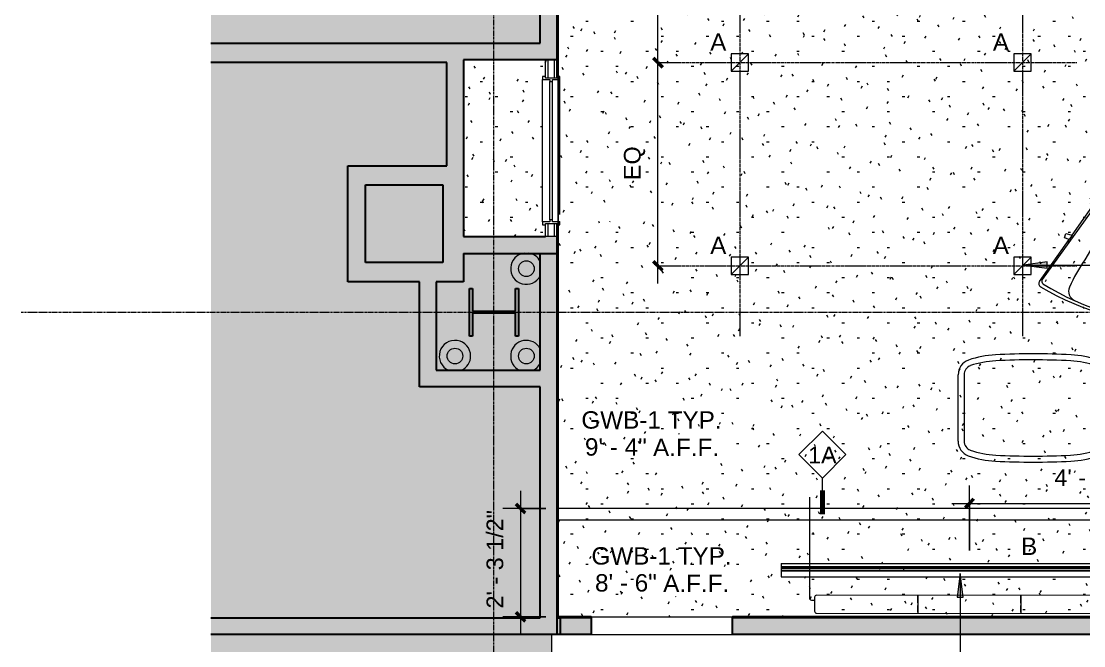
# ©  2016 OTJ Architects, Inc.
# Model space of a CAD drawing. Header units: inches. Extents: x -601 to 200, y 1022 to 1725.
# Drawn here: x -600.7 to -330.1, y 1181.2 to 1340.1 of the extents above; entities that cross this region are included whole.
import ezdxf

# ---------------------------------------------------------------- set-up
doc = ezdxf.new("R2010")
doc.units = ezdxf.units.IN
doc.header["$MEASUREMENT"] = 0
doc.linetypes.add('Center 1_4_', pattern=[0.53125, 0.25, -0.09375, 0.09375, -0.09375])
doc.linetypes.add('Grid Line 1_2_', pattern=[0.875, 0.5, -0.125, 0.125, -0.125])
for name, color, linetype, lineweight in [('A-ANNO-DIMS', 211, 'Continuous', 9), ('A-ANNO-DIMS-48', 211, 'Continuous', 9), ('A-ANNO-KEYN', 231, 'Continuous', 9), ('A-CLNG', 13, 'Continuous', 18), ('A-CLNG-IDEN', 151, 'Continuous', 9), ('A-CLNG-PATT', 13, 'Continuous', 18), ('A-DETL', 90, 'Continuous', 9), ('A-DETL-GENF', 92, 'Continuous', 9), ('A-DOOR', 31, 'Continuous', 18), ('A-WALL', 113, 'Continuous', 9), ('A-WALL-IDEN', 211, 'Continuous', 9), ('A-WALL-PATT', 111, 'Continuous', 18), ('E-LITE-EQPM', 33, 'Continuous', 9), ('E-LITE-EQPM-IDEN', 33, 'Continuous', 9), ('I-FURN', 30, 'Continuous', 9), ('I-WALL', 2, 'Continuous', 18), ('S-COLS', 52, 'Continuous', 18), ('S-GRID', 1, 'Continuous', 9)]:
    doc.layers.add(name, color=color, linetype=linetype, lineweight=lineweight)
doc.styles.add('Arial', font='arial.ttf', dxfattribs={"height": 4.425898})
doc.styles.add('Arial_1', font='arial.ttf', dxfattribs={"height": 0.092206})
doc.styles.add('Swis721 Lt BT', font='swissl.ttf', dxfattribs={"height": 4.257319})
doc.dimstyles.new('OTJ_-_3_32__Linear__1_2__Tolerance', dxfattribs={"dimscale": 12, "dimtxt": 4.5, "dimasz": 0.1875, "dimexe": 0.375, "dimexo": 0.25, "dimgap": 0.25, "dimtad": 1, "dimdec": 1, "dimrnd": 0.5, "dimzin": 3, "dimdsep": 46, "dimlunit": 4, "dimtxsty": 'Swis721 Lt BT', "dimblk1": 'OBLIQUE', "dimblk2": 'OBLIQUE', "dimsah": 1, "dimcen": 0.09, "dimdle": 0.375, "dimazin": 0, "dimtfac": 1, "dimtdec": 4, "dimtix": 1, "dimtmove": 0, "dimatfit": 3, "dimfxl": 1, "dimtvp": 1, "dimfrac": 2, "dimtolj": 1, "dimtzin": 0, "dimarcsym": 2})
doc.dimstyles.new('OTJ_-_3_32__Linear__1_2__Tolerance_1', dxfattribs={"dimscale": 12, "dimtxt": 4.5, "dimasz": 0.1875, "dimexe": 0.375, "dimexo": 0.25, "dimgap": 0.25, "dimtad": 1, "dimdec": 1, "dimrnd": 0.5, "dimzin": 3, "dimdsep": 46, "dimlunit": 4, "dimtxsty": 'Swis721 Lt BT', "dimblk1": 'OBLIQUE', "dimblk2": 'OBLIQUE', "dimsah": 1, "dimcen": 0.09, "dimdle": 0.375, "dimazin": 0, "dimtfac": 1, "dimtdec": 4, "dimtix": 1, "dimtmove": 0, "dimatfit": 3, "dimfxl": 1, "dimtvp": 1, "dimfrac": 2, "dimtolj": 1, "dimtzin": 0, "dimarcsym": 2})
pattern_1 = [(0, (0, 0), (15.36, 3.84), [0.634, -10.886, 0.634, -10.886, -61.44]), (0, (0, 0), (15.36, 3.84), [-23.04, 0.634, -22.406, 0.634, -10.886, -26.88]), (0, (0, 0), (15.36, 3.84), [-57.6, 0.634, -7.046, 0.634, -18.566]), (120, (5.76, 1.92), (-11.005538, 11.38215), [0.634, -10.886, 0.634, -10.886, -61.44]), (120, (5.76, 1.92), (-11.005538, 11.38215), [-23.04, 0.634, -22.406, 0.634, -10.886, -26.88]), (120, (5.76, 1.92), (-11.005538, 11.38215), [-57.6, 0.634, -7.046, 0.634, -18.566]), (240, (7.68, 9.6), (-4.354462, -15.22215), [0.634, -10.886, 0.634, -10.886, -61.44]), (240, (7.68, 9.6), (-4.354462, -15.22215), [-23.04, 0.634, -22.406, 0.634, -10.886, -26.88]), (240, (7.68, 9.6), (-4.354462, -15.22215), [-57.6, 0.634, -7.046, 0.634, -18.566])]

# ---------------------------------------------------------------- blocks, each defined once
blk = doc.blocks.new('HighTower_Arlo_LowBack - Sofa-4598288-REFLECTED CEILING PLAN 1')
at = {"layer": 'I-FURN'}
for p, q in [((-39.43, 14), (-39.43, 10.44)), ((38.93, 14.5), (-38.93, 14.5)), ((-13.14, 12.16), (-13.14, 14.42)), ((-13.14, 14.22), (-13.14, 14.42)), ((-13.14, 14.22), (-13.14, 12.52)), ((13.14, 12.16), (13.14, 14.42)), ((13.14, 14.22), (13.14, 14.42)), ((13.14, 14.22), (13.14, 12.52)), ((39.43, 10.44), (39.43, 14)), ((-40.25, 11.16), (-39.43, 11.16)), ((-13.14, 12.23), (-13.14, 12.52)), ((-13.14, 9.98), (-13.14, 12.23)), ((-13.14, 11.87), (-13.14, 12.16)), ((-13.14, 11.87), (-13.14, 10.18)), ((13.14, 12.23), (13.14, 12.52)), ((13.14, 9.98), (13.14, 12.23)), ((13.14, 11.87), (13.14, 12.16)), ((13.14, 11.87), (13.14, 10.18)), ((40.25, 11.16), (39.43, 11.16)), ((-40.75, -15), (-40.75, 10.66)), ((-38.93, 9.94), (38.93, 9.94)), ((-13.14, 10.18), (-13.14, 9.98)), ((13.14, 10.18), (13.14, 9.98)), ((40.75, -15), (40.75, 10.66))]:
    blk.add_line(p, q, dxfattribs=at)
for centre, start, end in [((-38.93, 14), 90, 180), ((38.93, 14), 0, 90), ((-40.25, 10.66), 90, 180), ((40.25, 10.66), 0, 90), ((-38.93, 10.44), 180, 270), ((38.93, 10.44), 270, 0)]:
    blk.add_arc(centre, 0.5, start, end, dxfattribs=at)
blk = doc.blocks.new('Seating-Lounge_Chair-Teknion-BBMC_Metropolitan-R2013 - Lounge Chair-4606531-REFLECTED CEILING PLAN 1')
at = {"layer": 'I-FURN'}
for p, q in [((-15.08, 0.6), (-19.35, 12.99)), ((-11.03, -9.54), (-18.84, 12.29)), ((11.03, -9.54), (18.84, 12.29)), ((19.35, 12.99), (15.08, 0.6)), ((-8.51, -0.55), (-9.74, 4.39)), ((8.51, -0.55), (9.77, 4.5)), ((-16.34, 0.58), (-15.08, 0.6)), ((-16.34, -0.62), (-16.34, 0.58)), ((-14.66, -0.64), (-15.08, 0.6)), ((14.66, -0.64), (15.08, 0.6)), ((15.08, 0.6), (16.34, 0.58)), ((16.34, 0.58), (16.34, -0.62)), ((-14.66, -0.64), (-16.34, -0.62)), ((-10.46, -12.84), (-14.66, -0.64)), ((14.66, -0.64), (10.46, -12.84)), ((16.34, -0.62), (14.66, -0.64)), ((-0.6, -16.36), (-0.69, -15.74)), ((0.68, -15.74), (0.6, -16.36)), ((0.6, -16.36), (-0.6, -16.36))]:
    blk.add_line(p, q, dxfattribs=at)
for centre, radius, start, end in [((0, -60.44), 76.97, 75.9502, 104.0498), ((-18.45, 13.3), 0.949, 104.0498, 199), ((0, -51.1), 66.95, 74.0922, 105.9078), ((-9.05, 12.61), 2.59, 97.7889, 187.7889), ((9.04, 12.61), 2.59, 352.2111, 82.2111), ((18.45, 13.3), 0.949, 341, 75.9502), ((-18.11, 12.55), 0.766, 107.9097, 199.6651), ((29.35, 17.86), 41.36, 187.7889, 199.02), ((-29.36, 17.87), 41.36, 341.1446, 352.2111), ((18.11, 12.55), 0.766, 340.3349, 72.0903), ((-6.53, -0.33), 1.99, 186.4293, 277.5707), ((26.42, 5.66), 35.49, 190.3666, 192.7696), ((-5.99, -1.79), 2.23, 190.1443, 244.8434), ((0, -49.5), 47.61, 82.49, 97.5707), ((6.53, -0.33), 1.99, 261.0991, 353.5707), ((5.99, -1.79), 2.23, 295.1566, 349.8557), ((-26.42, 5.66), 35.49, 347.2304, 349.6334), ((0, 78), 82.11, 265.1543, 274.8457), ((0, 13.43), 23.05, 247.077, 292.923), ((-5.4, -7.6), 5.96, 198.9113, 215.0887), ((5.4, -7.6), 5.96, 324.9113, 341.0887), ((-6.64, -10.6), 4.43, 210.3775, 267.1506), ((-6.62, -8.47), 4.46, 215.0887, 258.9113), ((0.02, 25.42), 39, 258.9113, 281.0887), ((6.62, -8.47), 4.46, 281.0887, 324.9113), ((6.64, -10.6), 4.43, 282.045, 329.6225), ((0.14, 18.2), 33.94, 258.0984, 268.6064), ((-0.03, -0.33), 15.43, 267.603, 272.679), ((0.14, 18.2), 33.94, 270.9183, 282.6323)]:
    blk.add_arc(centre, radius, start, end, dxfattribs=at)
for points in [[(-11.85, -7.26), (-10.78, -6.94), (-8.92, -7.91), (-7.24, -8.38), (-7.1, -6.73), (-7.2, -4.55), (-6.94, -3.81)], [(11.85, -7.26), (10.78, -6.94), (8.92, -7.91), (7.24, -8.38), (7.1, -6.73), (7.2, -4.55), (6.94, -3.81)]]:
    blk.add_open_spline(points, degree=3, knots=[0, 0, 0, 0, 0.1414553, 0.2981065, 0.4572853, 0.5889724, 0.5889724, 0.5889724, 0.5889724], dxfattribs=at)
blk = doc.blocks.new('Table-Coffee-Teknion-STRTC_Cover-R2014 - 38_25_ w x 27_5_ d x 15_ h-4606532-REFLECTED CEILING PLAN 1')
at = {"layer": 'I-FURN'}
for p, q in [((-19.13, -8.44), (-19.13, 8.44)), ((-17.6, 8.44), (-17.6, -8.44)), ((17.61, -8.44), (17.61, 8.44)), ((19.14, 8.44), (19.14, -8.44))]:
    blk.add_line(p, q, dxfattribs=at)
for centre, radius, start, end in [((0, -172), 185.78, 90, 92.9641), ((0, -172), 185.78, 87.0323, 90), ((-15.12, 8.44), 4.01, 110.5555, 180), ((-8.29, -11.95), 25.51, 92.9641, 108.8407), ((-8.29, -11.95), 23.99, 92.9641, 108.7807), ((0, -172), 184.25, 90, 92.9641), ((0, -172), 184.25, 87.0323, 90), ((8.3, -11.95), 23.99, 71.2186, 87.0323), ((8.3, -11.95), 25.51, 71.1589, 87.0323), ((15.13, 8.44), 4, 359.9946, 69.4552), ((-15.12, 8.44), 2.48, 111.0265, 180), ((15.13, 8.44), 2.48, 359.9932, 68.9871), ((-15.12, -8.44), 4.01, 180, 249.4445), ((-15.12, -8.44), 2.48, 180, 248.9735), ((-8.29, 11.95), 23.99, 251.2193, 267.0359), ((8.3, 11.95), 23.99, 272.9677, 288.7814), ((15.13, -8.44), 2.48, 291.0129, 0.0068), ((15.13, -8.44), 4, 290.5448, 0.0054), ((-8.29, 11.95), 25.51, 251.1593, 267.0359), ((0, 172), 185.78, 267.0359, 270), ((0, 172), 184.25, 267.0359, 270), ((0, 172), 184.25, 270, 272.9677), ((0, 172), 185.78, 270, 272.9677), ((8.3, 11.95), 25.51, 272.9677, 288.8411)]:
    blk.add_arc(centre, radius, start, end, dxfattribs=at)
blk = doc.blocks.new('L-Square Downlight-Recessed - 4_-2957203-REFLECTED CEILING PLAN 1')
at = {"layer": 'E-LITE-EQPM'}
for p, q in [((-2.1875, -2.1875), (-2.1875, 2.1875)), ((-2.1875, 2.1875), (2.1875, 2.1875)), ((-2.1875, 2.1875), (2.1875, -2.1875)), ((2.1875, 2.1875), (2.1875, -2.1875)), ((2.1875, -2.1875), (-2.1875, -2.1875))]:
    blk.add_line(p, q, dxfattribs=at)
blk = doc.blocks.new('lighting-recessed-amerlux-fino-clg_grid_led - lighting-recessed-amerlux-fino-clg_grid_led-4681053-REFLECTED CEILING PLAN 1')
at = {"layer": 'E-LITE-EQPM'}
for p, q in [((-48, 0.2), (-48, 1.67)), ((-48, 1.67), (48, 1.67)), ((-48, 0.07), (-48, 0.2)), ((-48, 0.2), (48, 0.2)), ((-48, -0.35), (-48, 0.07)), ((-48, 0.07), (48, 0.07)), ((48, 1.67), (48, 0.2)), ((48, 0.2), (48, 0.07)), ((48, 0.07), (48, -0.35)), ((-48, -0.58), (-48, -0.35)), ((48, -0.35), (-48, -0.35)), ((-48, -0.63), (-48, -0.58)), ((48, -0.58), (-48, -0.58)), ((-48, -0.85), (-48, -0.63)), ((-48, -0.63), (48, -0.63)), ((-48, -1.72), (-48, -0.85)), ((48, -0.85), (-48, -0.85)), ((-48, -1.72), (48, -1.72)), ((48, -0.35), (48, -0.58)), ((48, -0.58), (48, -0.63)), ((48, -0.63), (48, -0.85)), ((48, -0.85), (48, -1.72))]:
    blk.add_line(p, q, dxfattribs=at)
blk = doc.blocks.new('Concrete-Rectangular-Column - 19_75 X 19_75-4626729-REFLECTED CEILING PLAN 1')
at = {"layer": 'S-COLS'}
blk.add_hatch(color=250, dxfattribs=at).paths.add_polyline_path([(9.87, -9.88), (9.87, 9.87), (-9.88, 9.87), (-9.88, -9.88), (-5.96, -9.88)], flags=0)
at = {"layer": 'S-COLS', "color": 55, "lineweight": 30}
for p, q in [((-9.88, 9.87), (9.87, 9.87)), ((-9.88, -9.88), (-9.88, 9.87)), ((9.87, 9.87), (9.87, -9.88)), ((9.87, -9.88), (-9.88, -9.88))]:
    blk.add_line(p, q, dxfattribs=at)
blk = doc.blocks.new('W-Wide Flange-Column - W12X87-4624905-REFLECTED CEILING PLAN 1')
at = {"layer": 'S-COLS'}
blk.add_hatch(color=250, dxfattribs=at).paths.add_polyline_path([(-6.05, -5.44), (-6.05, -6.25), (6.05, -6.25), (6.05, -5.44), (0.2575, -5.44), (0.2575, 5.44), (6.05, 5.44), (6.05, 6.25), (-6.05, 6.25), (-6.05, 5.44), (-0.2575, 5.44), (-0.2575, -5.44), (-3.1921, -5.44)], flags=0)
at = {"layer": 'S-COLS', "color": 55, "lineweight": 30}
for p, q in [((-6.05, 6.25), (6.05, 6.25)), ((-6.05, 5.44), (-6.05, 6.25)), ((-0.2575, 5.44), (-6.05, 5.44)), ((-0.2575, -5.44), (-0.2575, 5.44)), ((6.05, 5.44), (0.2575, 5.44)), ((0.2575, 5.44), (0.2575, -5.44)), ((6.05, 6.25), (6.05, 5.44)), ((-6.05, -6.25), (-6.05, -5.44)), ((-6.05, -5.44), (-0.2575, -5.44)), ((6.05, -6.25), (-6.05, -6.25)), ((0.2575, -5.44), (6.05, -5.44)), ((6.05, -5.44), (6.05, -6.25))]:
    blk.add_line(p, q, dxfattribs=at)
blk = doc.blocks.new('Single Flush_No Glass - 3_-0_x8_-0_-4690381-REFLECTED CEILING PLAN 1')
at = {"layer": 'A-DOOR', "lineweight": 9}
for p, q in [((-14.13, 2.28), (-14.88, 2.28)), ((-14.88, 2.28), (-14.88, 1.78)), ((20.24, 2.28), (-14.13, 2.28)), ((-14.13, 0.4), (-14.13, 2.28)), ((-13.63, 0.4), (-14.13, 0.4)), ((21.62, 0.4), (-13.63, 0.4)), ((-13.63, -0.22), (-13.63, 0.4)), ((21.62, 0.4), (21.62, -0.22)), ((22.12, 0.4), (21.62, 0.4)), ((22.12, 2.28), (21.99, 2.28)), ((22.12, 2.28), (22.12, 0.4)), ((22.87, 2.28), (22.12, 2.28)), ((22.87, 1.78), (22.87, 2.28)), ((-14.88, -1.35), (-14.88, -2.1)), ((-14.88, -2.1), (-14.13, -2.1)), ((-14.13, -0.22), (-13.63, -0.22)), ((-14.13, -2.1), (-14.13, -0.22)), ((22.12, -2.1), (-14.13, -2.1)), ((21.62, -0.22), (-13.63, -0.22)), ((21.62, -0.22), (22.12, -0.22)), ((22.12, -0.22), (22.12, -2.1)), ((22.12, -2.1), (22.87, -2.1)), ((22.87, -2.1), (22.87, -1.35))]:
    blk.add_line(p, q, dxfattribs=at)
blk = doc.blocks.new('DIMBLOCK2-REFLECTED CEILING PLAN 1')
at = {"layer": 'A-ANNO-DIMS-48', "lineweight": 50}
for p, q in [((-438.53, 1329.6), (-439.65, 1330.72)), ((-438.53, 1329.6), (-437.4, 1328.47)), ((-438.53, 1277.85), (-439.65, 1278.97)), ((-438.53, 1277.85), (-437.4, 1276.72))]:
    blk.add_line(p, q, dxfattribs=at)
at = {"layer": 'A-ANNO-DIMS-48'}
for p, q in [((-438.87, 1329.6), (-434.03, 1329.6)), ((-438.53, 1329.6), (-438.87, 1329.6)), ((-438.53, 1273.35), (-438.53, 1329.6)), ((-438.87, 1277.85), (-434.03, 1277.85)), ((-438.53, 1277.85), (-438.87, 1277.85))]:
    blk.add_line(p, q, dxfattribs=at)
at = {"layer": 'A-ANNO-DIMS-48', "color": 0, "insert": (-447.21, 1299.69), "char_height": 4.257, "width": 9.6857, "attachment_point": 1, "rotation": 90, "line_spacing_factor": 1.00667, "style": 'Swis721 Lt BT'}
blk.add_mtext('EQ', dxfattribs=at)
blk = doc.blocks.new('_Oblique')
at = {"color": 0, "linetype": 'ByBlock', "lineweight": -2}
blk.add_line((-0.5, -0.5), (0.5, 0.5), dxfattribs=at)
blk = doc.blocks.new('DIMBLOCK3-REFLECTED CEILING PLAN 1')
at = {"layer": 'A-ANNO-DIMS-48'}
for p, q in [((-438.53, 1329.6), (-438.53, 1386.1)), ((-438.87, 1381.6), (-434.03, 1381.6)), ((-438.53, 1381.6), (-438.87, 1381.6)), ((-438.87, 1329.6), (-434.03, 1329.6)), ((-438.53, 1329.6), (-438.87, 1329.6))]:
    blk.add_line(p, q, dxfattribs=at)
at = {"layer": 'A-ANNO-DIMS-48', "lineweight": 50}
for p, q in [((-438.53, 1381.6), (-439.65, 1382.72)), ((-438.53, 1381.6), (-437.4, 1380.47)), ((-438.53, 1329.6), (-439.65, 1330.72)), ((-438.53, 1329.6), (-437.4, 1328.47))]:
    blk.add_line(p, q, dxfattribs=at)
at = {"layer": 'A-ANNO-DIMS-48', "color": 0, "insert": (-447.21, 1351.56), "char_height": 4.257, "width": 9.6857, "attachment_point": 1, "rotation": 90, "line_spacing_factor": 1.00667, "style": 'Swis721 Lt BT'}
blk.add_mtext('EQ', dxfattribs=at)
blk = doc.blocks.new('Ceiling Tag w Height - Ceiling Tag w Height-1373268-REFLECTED CEILING PLAN 1')
at = {"layer": 'A-CLNG-IDEN', "insert": (0.0088, -0.0963), "char_height": 0.09221, "width": 0.417375, "attachment_point": 1, "line_spacing_factor": 0.938532, "style": 'Arial_1', "bg_fill": 3, "box_fill_scale": 1.25, "bg_fill_color": 0, "bg_fill_transparency": 0}
blk.add_mtext('A.F.F.', dxfattribs=at)
blk = doc.blocks.new('DIMBLOCK6-REFLECTED CEILING PLAN 1')
at = {"layer": 'A-ANNO-DIMS-48'}
for p, q in [((-359.16, 1205.41), (-359.16, 1221.91)), ((-302.16, 1216), (-302.16, 1221.91)), ((-363.66, 1217.41), (-297.66, 1217.41)), ((-359.16, 1217.41), (-359.16, 1205.41)), ((-302.16, 1217.41), (-302.16, 1216))]:
    blk.add_line(p, q, dxfattribs=at)
at = {"layer": 'A-ANNO-DIMS-48', "lineweight": 50}
for p, q in [((-359.16, 1217.41), (-358.03, 1218.54)), ((-302.16, 1217.41), (-301.03, 1218.54)), ((-359.16, 1217.41), (-360.28, 1216.29)), ((-302.16, 1217.41), (-303.28, 1216.29))]:
    blk.add_line(p, q, dxfattribs=at)
at = {"layer": 'A-ANNO-DIMS-48', "color": 0, "insert": (-337.55, 1226.1), "char_height": 4.257, "width": 16.5429, "attachment_point": 1, "line_spacing_factor": 1.00667, "style": 'Swis721 Lt BT'}
blk.add_mtext('4\' - 9"', dxfattribs=at)
blk = doc.blocks.new('Wall Tag - 1_4_-62626-REFLECTED CEILING PLAN 1')
at = {"layer": 'A-WALL-IDEN'}
for p, q in [((-0.125, 0), (0, 0.125)), ((0, 0.125), (0.125, 0)), ((-0.125, 0), (0, -0.125)), ((0, -0.125), (0.125, 0))]:
    blk.add_line(p, q, dxfattribs=at)
blk = doc.blocks.new('DIMBLOCK11-REFLECTED CEILING PLAN 1')
at = {"layer": 'A-ANNO-DIMS-48'}
for p, q in [((-473.52, 1220.6), (-473.52, 1184.04)), ((-467.06, 1216.1), (-478.02, 1216.1)), ((-473.52, 1216.1), (-467.06, 1216.1)), ((-467.06, 1188.54), (-478.02, 1188.54)), ((-473.52, 1188.54), (-467.06, 1188.54))]:
    blk.add_line(p, q, dxfattribs=at)
at = {"layer": 'A-ANNO-DIMS-48', "lineweight": 50}
for p, q in [((-473.52, 1216.1), (-474.64, 1217.22)), ((-473.52, 1216.1), (-472.39, 1214.97)), ((-473.52, 1188.54), (-474.64, 1189.66)), ((-473.52, 1188.54), (-472.39, 1187.41))]:
    blk.add_line(p, q, dxfattribs=at)
at = {"layer": 'A-ANNO-DIMS-48', "color": 0, "insert": (-482.21, 1190.64), "char_height": 4.2573, "width": 28.0286, "attachment_point": 1, "rotation": 90, "line_spacing_factor": 1.00667, "style": 'Swis721 Lt BT'}
blk.add_mtext('2\' - 3 1/2"', dxfattribs=at)

msp = doc.modelspace()

# ---------------------------------------------------------------- hatches: boundary and pattern name
at = {"layer": 'A-ANNO-KEYN'}
for points in [[(-345.4, 1278.07), (-339.4, 1277.28), (-339.4, 1278.86)], [(-361.54, 1199.52), (-362.33, 1193.52), (-360.75, 1193.52)]]:
    msp.add_hatch(color=256, dxfattribs=at).paths.add_polyline_path(points, flags=0)
at = {"layer": 'A-CLNG-PATT'}
h = msp.add_hatch(dxfattribs=at)
h.set_pattern_fill('FP_1', color=256, style=0, pattern_type=2)
h.set_pattern_definition(pattern_1)
h.paths.add_polyline_path([(-379.39, 1216.1), (-302.16, 1216.1), (-302.16, 1495.85), (-464.06, 1495.85), (-464.06, 1437.66), (-375.36, 1437.66), (-375.36, 1422.42), (-464.06, 1422.42), (-464.06, 1326.04), (-463.56, 1326.04), (-463.56, 1290.91), (-427.56, 1290.91), (-427.56, 1289.16), (-463.56, 1289.16), (-463.56, 1288.29), (-464.06, 1288.29), (-464.06, 1216.1)], flags=0)
h.paths.add_polyline_path([(-488.06, 1285.29), (-467.19, 1285.29), (-467.19, 1288.29), (-467.94, 1288.29), (-467.94, 1326.04), (-467.19, 1326.04), (-467.19, 1330.29), (-488.06, 1330.29), (-488.06, 1298.04)], flags=0)
h = msp.add_hatch(dxfattribs=at)
h.set_pattern_fill('FP_1', color=256, style=0, pattern_type=2)
h.set_pattern_definition(pattern_1)
h.paths.add_polyline_path([(-464.06, 1188.54), (-302.16, 1188.54), (-302.16, 1216.1), (-464.06, 1216.1), (-464.06, 1200.34)], flags=0)
h.paths.add_polyline_path([(-311.16, 1198.75), (-407.16, 1198.75), (-407.16, 1200.21), (-311.16, 1200.21)], flags=0)
h.paths.add_polyline_path([(-375.36, 1200.99), (-407.16, 1200.99), (-407.16, 1202.13), (-311.16, 1202.13), (-311.16, 1200.99)], flags=0)
at = {"layer": 'A-DETL-GENF', "transparency": 33554534}
h = msp.add_hatch(color=8, dxfattribs=at)
h.paths.add_polyline_path([(69.94, 1070.65), (69.94, 1100.16), (9.94, 1100.16), (9.94, 1070.65), (53.13, 1070.65)], flags=0)
h.paths.add_polyline_path([(-468.56, 1070.65), (-447.44, 1070.65), (-447.44, 1100.16), (-552.4, 1100.16), (-552.4, 1070.65), (-487.42, 1070.65)], flags=0)
h.paths.add_polyline_path([(-206.38, 1070.65), (5.06, 1070.65), (5.06, 1100.16), (-228.06, 1100.16), (-228.06, 1070.65)], flags=0)
h.paths.add_polyline_path([(-382.56, 1070.65), (-382.56, 1105.04), (-442.56, 1105.04), (-442.56, 1070.65)], flags=0)
h.paths.add_polyline_path([(87.2, 1070.65), (139.64, 1070.65), (139.64, 1100.16), (74.81, 1100.16), (74.81, 1070.65)], flags=0)
h.paths.add_polyline_path([(-296.78, 1070.65), (-233.31, 1070.65), (-233.31, 1099.79), (-377.31, 1099.79), (-377.31, 1070.65), (-302.16, 1070.65)], flags=0)
h.paths.add_polyline_path([(-468.56, 1105.04), (-465.56, 1105.04), (-465.56, 1184.04), (-552.4, 1184.04), (-552.4, 1105.04), (-492.31, 1105.04)], flags=0)
h.paths.add_polyline_path([(53.13, 1105.04), (139.64, 1105.04), (139.64, 1184.04), (129.81, 1184.04), (129.81, 1197.04), (80.81, 1197.04), (80.81, 1184.04), (9.69, 1184.04), (9.69, 1105.04), (39.69, 1105.04)], flags=0)
h.paths.add_polyline_path([(-552.4, 1188.29), (-468.56, 1188.29), (-468.56, 1247.04), (-499.31, 1247.04), (-499.31, 1273.79), (-517.56, 1273.79), (-517.56, 1303.29), (-492.31, 1303.29), (-492.31, 1329.66), (-552.4, 1329.66), (-552.4, 1216.1)], flags=0)
h.paths.add_polyline_path([(134.69, 1188.91), (139.64, 1188.91), (139.64, 1255.04), (134.69, 1255.04), (134.69, 1197.04)], flags=0)
h.paths.add_polyline_path([(75.94, 1188.91), (75.94, 1211.04), (129.81, 1211.04), (129.81, 1255.04), (9.69, 1255.04), (9.69, 1188.91), (74.81, 1188.91)], flags=0)
h.paths.add_polyline_path([(-469.15, 1251.29), (-468.56, 1251.29), (-468.56, 1281.04), (-488.06, 1281.04), (-488.06, 1273.79), (-495.06, 1273.79), (-495.06, 1251.29), (-474.06, 1251.29)], flags=0)
h.paths.add_polyline_path([(41.19, 1259.91), (139.64, 1259.91), (139.64, 1668.29), (39.69, 1668.29), (39.69, 1259.91)], flags=0)
h.paths.add_polyline_path([(-474.06, 1259.99), (-474.87, 1259.99), (-474.87, 1265.78), (-485.75, 1265.78), (-485.75, 1259.99), (-486.56, 1259.99), (-486.56, 1272.09), (-485.75, 1272.09), (-485.75, 1266.29), (-474.87, 1266.29), (-474.87, 1272.09), (-474.06, 1272.09), (-474.06, 1260.74)], flags=0)
h.paths.add_polyline_path([(-468.56, 1334.54), (-468.56, 1441.66), (-552.4, 1441.66), (-552.4, 1334.54), (-488.06, 1334.54)], flags=0)
h.paths.add_polyline_path([(-492.31, 1446.54), (-468.56, 1446.54), (-468.56, 1554.66), (-552.4, 1554.66), (-552.4, 1446.54)], flags=0)
h.paths.add_polyline_path([(-476.37, 1559.54), (-468.56, 1559.54), (-468.56, 1651.04), (-492.31, 1651.04), (-492.31, 1668.29), (-496.31, 1668.29), (-496.31, 1670.29), (-552.4, 1670.29), (-552.4, 1559.54), (-488.06, 1559.54)], flags=0)
h.paths.add_polyline_path([(-468.56, 1655.29), (-468.56, 1668.29), (-488.06, 1668.29), (-488.06, 1655.29), (-469.62, 1655.29)], flags=0)
h.paths.add_polyline_path([(-475.66, 1656.99), (-475.89, 1656.99), (-475.89, 1661.83), (-484.73, 1661.83), (-484.73, 1656.99), (-485.41, 1656.99), (-485.41, 1667.09), (-484.73, 1667.09), (-484.73, 1662.25), (-475.89, 1662.25), (-475.89, 1667.09), (-475.21, 1667.09), (-475.21, 1656.99)], flags=0)
at = {"layer": 'A-WALL-PATT', "lineweight": 9}
for points in [[(-464.31, 1334.54), (-464.31, 1679.79), (-468.56, 1679.79), (-468.56, 1334.54), (-464.34, 1334.54)], [(-492.31, 1329.66), (-492.31, 1334.54), (-552.4, 1334.54), (-552.4, 1329.66)], [(-492.31, 1303.29), (-488.06, 1303.29), (-488.06, 1334.54), (-492.31, 1334.54), (-492.31, 1329.66)], [(-468.56, 1330.29), (-464.31, 1330.29), (-464.31, 1334.54), (-488.06, 1334.54), (-488.06, 1330.29)], [(-493.31, 1298.04), (-488.06, 1298.04), (-488.06, 1303.29), (-517.56, 1303.29), (-517.56, 1298.04), (-513.06, 1298.04), (-513.06, 1298.47), (-493.31, 1298.47)], [(-517.56, 1273.79), (-512.31, 1273.79), (-512.31, 1278.72), (-513.06, 1278.72), (-513.06, 1298.04), (-517.56, 1298.04)], [(-493.31, 1279.04), (-488.06, 1279.04), (-488.06, 1298.04), (-493.31, 1298.04), (-493.31, 1281.04)], [(-464.31, 1281.04), (-464.31, 1285.29), (-488.06, 1285.29), (-488.06, 1281.04), (-465.89, 1281.04)], [(-464.31, 1216.1), (-464.31, 1281.04), (-468.56, 1281.04), (-468.56, 1216.1), (-465.89, 1216.1)], [(-499.31, 1273.79), (-488.06, 1273.79), (-488.06, 1279.04), (-493.31, 1279.04), (-493.31, 1278.72), (-512.31, 1278.72), (-512.31, 1273.79), (-509.14, 1273.79)], [(-495.06, 1251.29), (-495.06, 1273.79), (-499.31, 1273.79), (-499.31, 1251.29)], [(-468.56, 1247.04), (-468.56, 1251.29), (-499.31, 1251.29), (-499.31, 1247.04)], [(-465.89, 1188.29), (-464.31, 1188.29), (-464.31, 1216.1), (-468.56, 1216.1), (-468.56, 1188.29)], [(-463.44, 1184.04), (-464.27, 1184.73), (-464.06, 1188.29), (-552.4, 1188.29), (-552.4, 1184.04), (-464.06, 1184.04)]]:
    msp.add_hatch(color=7, dxfattribs=at).paths.add_polyline_path(points, flags=0)
h = msp.add_hatch(dxfattribs=at)
h.set_pattern_fill('FP_1', color=256, style=0, pattern_type=2)
h.set_pattern_definition(pattern_1)
h.paths.add_polyline_path([(-466.56, 1285.29), (-466.56, 1288.66), (-467.19, 1288.66), (-467.19, 1285.29)], flags=0)
h.paths.add_polyline_path([(-466.75, 1325.66), (-466.56, 1325.66), (-466.56, 1330.29), (-467.19, 1330.29), (-467.19, 1325.66)], flags=0)
h = msp.add_hatch(color=7, dxfattribs=at)
h.paths.add_polyline_path([(-379.39, 1184.04), (4.04, 1184.04), (4.04, 1188.29), (-419.56, 1188.29), (-419.56, 1184.04)], flags=0)
h.paths.add_polyline_path([(-455.56, 1184.04), (-455.56, 1188.29), (-464.06, 1188.29), (-464.27, 1184.73), (-463.44, 1184.04)], flags=0)

# ---------------------------------------------------------------- linework, layer by layer
at = {"layer": 'A-ANNO-KEYN'}
for p, q in [((-339.4, 1278.86), (-345.4, 1278.07)), ((-345.4, 1278.07), (-339.4, 1277.28)), ((-345.4, 1278.07), (-327.23, 1278.07)), ((-339.4, 1277.28), (-339.4, 1278.86)), ((-361.54, 1199.52), (-362.33, 1193.52)), ((-360.75, 1193.52), (-361.54, 1199.52)), ((-361.54, 1199.52), (-361.54, 1177.47)), ((-362.33, 1193.52), (-360.75, 1193.52))]:
    msp.add_line(p, q, dxfattribs=at)
at = {"layer": 'A-CLNG'}
for p, q in [((-302.16, 1216.1), (-464.06, 1216.1)), ((-464.06, 1216.1), (-464.06, 1188.54)), ((-455.56, 1188.54), (-379.39, 1188.54))]:
    msp.add_line(p, q, dxfattribs=at)
at = {"layer": 'A-DETL', "linetype": 'Center 1_4_', "lineweight": 18}
for p, q in [((-417.69, 1474.91), (-417.69, 1259.91)), ((-345.69, 1474.91), (-345.69, 1259.91)), ((-435.87, 1329.6), (-331.87, 1329.6)), ((-435.87, 1277.85), (-331.87, 1277.85))]:
    msp.add_line(p, q, dxfattribs=at)
at = {"layer": 'A-DETL'}
msp.add_line((-465.56, 1105.04), (-465.56, 1184.04), dxfattribs=at)
at = {"layer": 'A-DETL', "lineweight": 18}
for centre in [(-472.06, 1277.15), (-490.25, 1254.9), (-472.06, 1254.9)]:
    msp.add_circle(centre, 2, dxfattribs=at)
for centre, start, end in [((-472.06, 1277.15), 98.2234, 332.3121), ((-472.06, 1277.15), 27.6879, 81.7766), ((-490.25, 1254.9), 0, 245.3142), ((-472.06, 1254.9), 27.6879, 245.3142), ((-490.25, 1254.9), 294.6858, 0), ((-472.06, 1254.9), 294.6858, 332.3121)]:
    msp.add_arc(centre, 4, start, end, dxfattribs=at)
at = {"layer": 'A-WALL'}
for p, q in [((-463.94, 1431.29), (-463.94, 1188.29)), ((-464.06, 1325.66), (-464.06, 1188.29)), ((-464.06, 1188.66), (-455.56, 1188.66)), ((-455.56, 1188.41), (-463.94, 1188.41)), ((-455.56, 1188.54), (-455.56, 1188.66)), ((-419.56, 1188.66), (-419.56, 1188.54)), ((-419.56, 1188.66), (-302.16, 1188.66)), ((-188.78, 1188.41), (-419.56, 1188.41))]:
    msp.add_line(p, q, dxfattribs=at)
at = {"layer": 'A-WALL', "color": 55, "lineweight": 30}
for p, q in [((-552.4, 1334.54), (-492.31, 1334.54)), ((-492.31, 1329.66), (-552.4, 1329.66))]:
    msp.add_line(p, q, dxfattribs=at)
at = {"layer": 'A-WALL', "lineweight": 18}
for p, q in [((-466.56, 1330.29), (-466.56, 1325.66)), ((-464.94, 1330.29), (-464.94, 1325.66)), ((-464.31, 1325.66), (-464.31, 1330.29)), ((-466.56, 1288.66), (-466.56, 1285.29)), ((-464.94, 1288.66), (-464.94, 1285.29)), ((-464.31, 1285.16), (-464.31, 1288.66)), ((-464.31, 1285.29), (-467.19, 1285.29))]:
    msp.add_line(p, q, dxfattribs=at)
at = {"layer": 'A-WALL', "color": 135, "lineweight": 18}
msp.add_line((-463.44, 1188.29), (-455.56, 1188.29), dxfattribs=at)
at = {"layer": 'A-WALL-IDEN'}
msp.add_line((-396.64, 1214.66), (-396.64, 1223.82), dxfattribs=at)
at = {"layer": 'A-WALL-IDEN', "lineweight": 90}
msp.add_line((-396.64, 1214.66), (-396.64, 1220.66), dxfattribs=at)
at = {"layer": 'I-WALL'}
for p, q in [((-464.06, 1495.85), (-464.06, 1325.66)), ((-467.19, 1325.66), (-467.19, 1330.29)), ((-464.06, 1325.66), (-467.19, 1325.66)), ((-467.19, 1285.29), (-467.19, 1288.66)), ((-467.19, 1288.66), (-464.06, 1288.66)), ((-464.06, 1288.66), (-464.06, 1216.1)), ((-464.06, 1188.54), (-455.56, 1188.54)), ((-455.56, 1188.54), (-455.56, 1188.29)), ((-419.56, 1188.29), (-419.56, 1188.54)), ((-379.39, 1188.54), (-302.16, 1188.54))]:
    msp.add_line(p, q, dxfattribs=at)
at = {"layer": 'I-WALL', "color": 55, "lineweight": 30}
for p, q in [((-468.56, 1334.54), (-468.56, 1441.66)), ((-464.31, 1430.41), (-464.31, 1330.29)), ((-492.31, 1334.54), (-468.56, 1334.54)), ((-492.31, 1303.29), (-492.31, 1329.66)), ((-488.06, 1330.29), (-488.06, 1285.29)), ((-464.31, 1330.29), (-488.06, 1330.29)), ((-517.56, 1303.29), (-492.31, 1303.29)), ((-517.56, 1273.79), (-517.56, 1303.29)), ((-488.06, 1285.29), (-467.19, 1285.29)), ((-464.31, 1285.16), (-464.31, 1184.04)), ((-488.06, 1281.04), (-488.06, 1273.79)), ((-488.06, 1281.04), (-464.31, 1281.04)), ((-468.56, 1251.29), (-468.56, 1281.04)), ((-499.31, 1273.79), (-517.56, 1273.79)), ((-499.31, 1247.04), (-499.31, 1273.79)), ((-488.06, 1273.79), (-495.06, 1273.79)), ((-495.06, 1273.79), (-495.06, 1251.29)), ((-495.06, 1251.29), (-468.56, 1251.29)), ((-468.56, 1247.04), (-499.31, 1247.04)), ((-468.56, 1188.29), (-468.56, 1247.04)), ((-552.4, 1188.29), (-468.56, 1188.29)), ((-464.31, 1188.29), (-463.44, 1188.29)), ((-463.44, 1188.29), (-463.44, 1184.04)), ((-455.56, 1188.29), (-455.56, 1184.04)), ((-419.56, 1184.04), (-419.56, 1188.29)), ((-455.56, 1184.04), (-552.4, 1184.04)), ((4.04, 1184.04), (-419.56, 1184.04))]:
    msp.add_line(p, q, dxfattribs=at)
at = {"layer": 'I-WALL', "lineweight": 9}
msp.add_line((-464.06, 1213.22), (-302.16, 1213.22), dxfattribs=at)
at = {"layer": 'I-WALL', "color": 135}
for p, q in [((-419.56, 1188.29), (-302.16, 1188.29)), ((-455.56, 1184.04), (-419.56, 1184.04))]:
    msp.add_line(p, q, dxfattribs=at)
at = {"layer": 'S-GRID', "linetype": 'Grid Line 1_2_'}
for p, q in [((-480.31, 1022.28), (-480.31, 1712.92)), ((-600.74, 1266.04), (187.99, 1266.04))]:
    msp.add_line(p, q, dxfattribs=at)

# ---------------------------------------------------------------- block references
at = {"layer": 'A-DOOR', "rotation": 269.9999999999999}
msp.add_blockref('Single Flush_No Glass - 3_-0_x8_-0_-4690381-REFLECTED CEILING PLAN 1', (-465.84, 1311.16), dxfattribs=at)
at = {"layer": 'A-WALL-IDEN', "xscale": 47.99999999999997, "yscale": 47.99999999999997, "zscale": 47.99999999999997}
msp.add_blockref('Wall Tag - 1_4_-62626-REFLECTED CEILING PLAN 1', (-396.64, 1229.82), dxfattribs=at)
at = {"layer": 'E-LITE-EQPM', "extrusion": (0, 0, -1), "rotation": 180}
for name, p in [('L-Square Downlight-Recessed - 4_-2957203-REFLECTED CEILING PLAN 1', (417.69, 1329.6)), ('L-Square Downlight-Recessed - 4_-2957203-REFLECTED CEILING PLAN 1', (345.69, 1329.6)), ('L-Square Downlight-Recessed - 4_-2957203-REFLECTED CEILING PLAN 1', (417.69, 1277.85)), ('L-Square Downlight-Recessed - 4_-2957203-REFLECTED CEILING PLAN 1', (345.69, 1277.85)), ('lighting-recessed-amerlux-fino-clg_grid_led - lighting-recessed-amerlux-fino-clg_grid_led-4681053-REFLECTED CEILING PLAN 1', (359.16, 1200.41))]:
    msp.add_blockref(name, p, dxfattribs=at)
at = {"layer": 'I-FURN'}
for name, p, rotation in [('Seating-Lounge_Chair-Teknion-BBMC_Metropolitan-R2013 - Lounge Chair-4606531-REFLECTED CEILING PLAN 1', (-319.14, 1280.98), 163.8446482071715), ('Table-Coffee-Teknion-STRTC_Cover-R2014 - 38_25_ w x 27_5_ d x 15_ h-4606532-REFLECTED CEILING PLAN 1', (-342.94, 1241.68), 359.9581466894162), ('HighTower_Arlo_LowBack - Sofa-4598288-REFLECTED CEILING PLAN 1', (-359.19, 1203.92), 179.9581466894163)]:
    msp.add_blockref(name, p, dxfattribs=dict(at, rotation=rotation))
at = {"layer": 'S-COLS', "color": 135}
msp.add_blockref('Concrete-Rectangular-Column - 19_75 X 19_75-4626729-REFLECTED CEILING PLAN 1', (-503.19, 1288.6), dxfattribs=at)
at = {"layer": 'S-COLS', "color": 135, "rotation": 89.99999999999991}
msp.add_blockref('W-Wide Flange-Column - W12X87-4624905-REFLECTED CEILING PLAN 1', (-480.31, 1266.04), dxfattribs=at)

# ---------------------------------------------------------------- texts
at = {"layer": 'A-CLNG-IDEN', "char_height": 4.426, "width": 42.39, "attachment_point": 2, "line_spacing_factor": 0.938532, "style": 'Arial'}
for insert in [(-440.19, 1240.85), (-437.62, 1206.25)]:
    msp.add_mtext('GWB-1 TYP.', dxfattribs=dict(at, insert=insert))
at = {"layer": 'A-WALL-IDEN', "insert": (-396.66, 1231.81), "char_height": 4.257, "width": 8.154, "attachment_point": 2, "line_spacing_factor": 1.00667, "style": 'Swis721 Lt BT'}
msp.add_mtext('1A', dxfattribs=at)
at = {"layer": 'E-LITE-EQPM-IDEN', "char_height": 4.43, "width": 4.914, "attachment_point": 2, "line_spacing_factor": 0.938532, "style": 'Arial'}
for s, insert in [('A', (-423.17, 1337.02)), ('A', (-351.17, 1337.02)), ('A', (-423.17, 1285.27)), ('A', (-351.17, 1285.27)), ('B', (-343.98, 1208.7))]:
    msp.add_mtext(s, dxfattribs=dict(at, insert=insert))

# ---------------------------------------------------------------- dimensions: what is measured, and where the dimension line sits
at = {"layer": 'A-ANNO-DIMS'}
for base, p1, p2, override, picture, middle in [((-438.53, 1381.6), (-435.87, 1329.6), (-435.87, 1381.6), {"dimpost": '<>', "dimfxl": 52}, 'DIMBLOCK3-REFLECTED CEILING PLAN 1', (-443.87, 1355.6)), ((-438.53, 1329.6), (-435.87, 1277.85), (-435.87, 1329.6), {"dimpost": '<>', "dimfxl": 51.75}, 'DIMBLOCK2-REFLECTED CEILING PLAN 1', (-443.87, 1303.72))]:
    dim = msp.add_linear_dim(base=base, p1=p1, p2=p2, angle=90, text='EQ', dimstyle='OTJ_-_3_32__Linear__1_2__Tolerance', override=override, dxfattribs=at)
    dim.commit()
    dim.dimension.update_dxf_attribs({"geometry": picture, "text_midpoint": middle})
dim = msp.add_linear_dim(base=(-302.16, 1217.41), p1=(-359.16, 1202.41), p2=(-302.16, 1219), dimstyle='OTJ_-_3_32__Linear__1_2__Tolerance_1', override={"dimpost": '<>', "dimfxl": 59.365354}, dxfattribs=at)
dim.commit()
dim.dimension.update_dxf_attribs({"geometry": 'DIMBLOCK6-REFLECTED CEILING PLAN 1', "text_midpoint": (-330.66, 1222.6)})
dim = msp.add_linear_dim(base=(-473.52, 1188.54), p1=(-464.06, 1216.1), p2=(-464.06, 1188.54), angle=90, dimstyle='OTJ_-_3_32__Linear__1_2__Tolerance', override={"dimpost": '<>', "dimfxl": 27.5625}, dxfattribs=at)
dim.commit()
dim.dimension.update_dxf_attribs({"geometry": 'DIMBLOCK11-REFLECTED CEILING PLAN 1', "text_midpoint": (-478.95, 1202.32)})

# ---------------------------------------------------------------- next in the draw order: block references
at = {"layer": 'A-CLNG-IDEN', "xscale": 47.99999999999997, "yscale": 47.99999999999997, "zscale": 47.99999999999997}
for p in [(-440.21, 1238.47), (-437.63, 1203.88)]:
    msp.add_blockref('Ceiling Tag w Height - Ceiling Tag w Height-1373268-REFLECTED CEILING PLAN 1', p, dxfattribs=at)

# ---------------------------------------------------------------- next in the draw order: texts
at = {"layer": 'A-CLNG-IDEN', "char_height": 4.426, "width": 18.738, "attachment_point": 3, "line_spacing_factor": 0.938532, "style": 'Arial'}
for s, insert in [('9\' - 4"', (-441.39, 1233.98)), ('8\' - 6"', (-438.82, 1199.39))]:
    msp.add_mtext(s, dxfattribs=dict(at, insert=insert))

doc.saveas('drawing.dxf')
